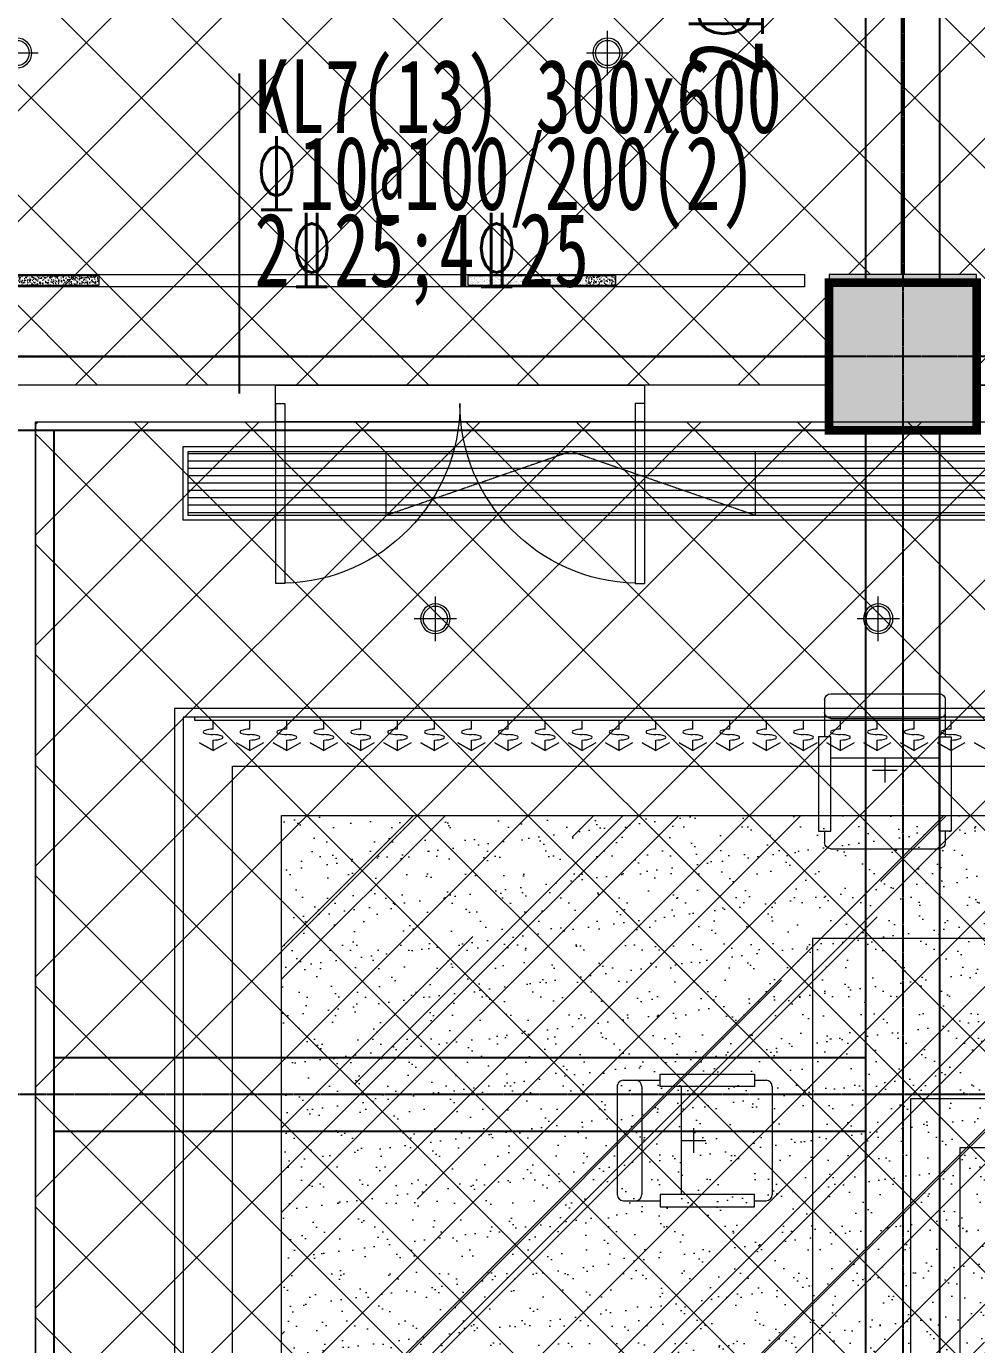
# Model space of a CAD drawing. Header units: millimetres. Extents: x 33621 to 401573, y -91663 to 133135.
# Drawn here: x 78334 to 82197, y 45894 to 51254 of the extents above; entities that cross this region are included whole.
import ezdxf

# ---------------------------------------------------------------- set-up
doc = ezdxf.new("R2010")
doc.units = ezdxf.units.MM
doc.header["$LTSCALE"] = 10
for name, pattern in [('CENTER2', [1.125, 0.75, -0.125, 0.125, -0.125]), ('DASH', [0.35, 0.25, -0.1]), ('DASHDOT2', [0.5, 0.25, -0.125, 0, -0.125]), ('DOTE', [2.42, 2, -0.2, 0.02, -0.2])]:
    doc.linetypes.add(name, pattern=pattern)
doc.layers.get('0').update_dxf_attribs({"color": 253})
doc.layers.add('0a', color=253, linetype='Continuous', plot=False)
for name, color, linetype in [('0a填充', 253, 'Continuous'), ('GRID', 253, 'CENTER2'), ('S_SBLABELHANGER', 253, 'Continuous'), ('柱', 253, 'Continuous'), ('梁', 253, 'Continuous'), ('梁集中标注', 253, 'Continuous'), ('次梁', 253, 'Continuous')]:
    doc.layers.add(name, color=color, linetype=linetype)
for name, color, linetype, lineweight in [('COLUMN', 253, 'Continuous', 0), ('DOOR【门】', 253, 'Continuous', 0), ('DS-4BS-FINISH【墙完成线】', 253, 'Continuous', 0), ('FC-FLOOR【地材分格】', 253, 'Continuous', 0), ('FF-FURN【成品家私】', 253, 'Continuous', 0), ('PUB_HATCH', 253, 'Continuous', 0), ('RC-FCU【空调设备】', 253, 'Continuous', 0), ('RC-FIN【天花轮廓线】', 253, 'Continuous', 0), ('RC-LIGHT【天花灯具】', 253, 'Continuous', 0), ('RC-LIGHT【灯带】', 253, 'DASHDOT2', 0), ('RC-STR【天花细线】', 253, 'Continuous', 0), ('WALL', 253, 'Continuous', 0)]:
    doc.layers.add(name, color=color, linetype=linetype, lineweight=lineweight)
doc.linetypes.add('LED', pattern='A,6,-3.5,["LED",Standard,S=2.54,R=0,X=-2.54,Y=-1.27],-4.8', length=14.3)

# ---------------------------------------------------------------- blocks, each defined once
blk = doc.blocks.new('$DorLib2D$00000002')
for p, q in [((-0.5, 0), (-0.5, 0.4875)), ((-0.475, 0.4875), (-0.5, 0.4875)), ((-0.475, 0), (-0.475, 0.4875)), ((0.475, 0), (0.475, 0.4875)), ((0.475, 0.4875), (0.5, 0.4875)), ((0.5, 0), (0.5, 0.4875)), ((-0.5, 0), (-0.475, 0)), ((0.5, 0), (0.475, 0))]:
    blk.add_line(p, q)
at = {"lineweight": 13}
for centre, start, end in [((-0.4875, 0), 0, 88.5307), ((0.4875, 0), 91.4693, 180)]:
    blk.add_arc(centre, 0.4875, start, end, dxfattribs=at)
blk = doc.blocks.new('werftrfd')
for p, q in [((-630, -220), (-630, 220)), ((-558.5, 245), (-605, 245)), ((-25, 245), (-174.3, 245)), ((-100, -220), (-100, 220)), ((0, -220), (0, 220)), ((-558.5, -245), (-605, -245)), ((-25, -245), (-174.3, -245))]:
    blk.add_line(p, q)
at = {"color": 8}
for p, q in [((-260, -220), (-260, 220)), ((-260, 0), (-360, 0)), ((-310, -50), (-310, 50))]:
    blk.add_line(p, q, dxfattribs=at)
for points in [[(-558.5, 220), (-174.3, 220), (-174.3, 270), (-558.5, 270)], [(-558.5, -220), (-174.3, -220), (-174.3, -270), (-558.5, -270)]]:
    blk.add_lwpolyline(points, close=True)
for centre, start, end in [((-605, 220), 90, 180), ((-75, 220), 90, 180), ((-25, 220), 0, 90), ((-605, -220), 180, 270), ((-75, -220), 180, 270), ((-25, -220), 270, 0)]:
    blk.add_arc(centre, 25, start, end)
blk = doc.blocks.new('A$C434F664F')
at = {"layer": '0a填充'}
h = blk.add_hatch(color=256, dxfattribs=at)
h.paths.add_polyline_path([(936, 75), (942, 75), (942, 81), (936, 81)])
h.paths.add_polyline_path([(898, 99), (904, 99), (904, 105), (898, 105)])
h.paths.add_polyline_path([(864, 99), (870, 99), (870, 105), (864, 105)])
h.paths.add_polyline_path([(864, 75), (870, 75), (870, 81), (864, 81)])
h.paths.add_polyline_path([(792, 75), (798, 75), (798, 81), (792, 81)])
h.paths.add_polyline_path([(720, 75), (726, 75), (726, 81), (720, 81)])
h.paths.add_polyline_path([(648, 75), (654, 75), (654, 81), (648, 81)])
h.paths.add_polyline_path([(576, 75), (582, 75), (582, 81), (576, 81)])
h.paths.add_polyline_path([(504, 75), (510, 75), (510, 81), (504, 81)])
h.paths.add_polyline_path([(432, 75), (438, 75), (438, 81), (432, 81)])
h.paths.add_polyline_path([(360, 99), (366, 99), (366, 105), (360, 105)])
h.paths.add_polyline_path([(360, 75), (366, 75), (366, 81), (360, 81)])
h.paths.add_polyline_path([(326, 99), (332, 99), (332, 105), (326, 105)])
h.paths.add_polyline_path([(288, 75), (294, 75), (294, 81), (288, 81)])
h.paths.add_polyline_path([(216, 75), (222, 75), (222, 81), (216, 81)])
h.paths.add_polyline_path([(144, 75), (150, 75), (150, 81), (144, 81)])
h.paths.add_polyline_path([(72, 99), (78, 99), (78, 105), (72, 105)])
h.paths.add_polyline_path([(72, 75), (78, 75), (78, 81), (72, 81)])
h.paths.add_polyline_path([(38, 99), (44, 99), (44, 105), (38, 105)])
h.paths.add_polyline_path([(0, 75), (6, 75), (6, 81), (0, 81)])
blk = doc.blocks.new('海龙0425175846')
at = {"layer": 'GRID', "ltscale": 0.01}
for p, q in [((-19.558, 257.02), (-19.558, 41.97)), ((497.558, 153.02), (-487.558, 153.02)), ((-5.32, 123.02), (-105.795, 123.02))]:
    blk.add_line(p, q, dxfattribs=at)
at = {"layer": '柱', "const_width": 0.35}
blk.add_lwpolyline([(-16.558, 150.02), (-16.558, 156.02), (-22.558, 156.02), (-22.558, 150.02)], close=True, dxfattribs=at)
at = {"layer": '梁', "ltscale": 0.01}
for p, q in [((-21.058, 156.02), (-21.058, 234.02)), ((-18.058, 156.02), (-18.058, 234.02)), ((-88.558, 153.02), (-22.558, 153.02)), ((-88.558, 150.02), (-22.558, 150.02)), ((-21.058, 81.02), (-21.058, 150.02)), ((-18.058, 81.02), (-18.058, 150.02))]:
    blk.add_line(p, q, dxfattribs=at)
at = {"layer": '梁集中标注'}
blk.add_line((-46.522, 151.52), (-46.522, 164.532), dxfattribs=at)
at = {"layer": '次梁'}
for p, q in [((-54.058, 78.02), (-54.058, 150.02)), ((-54.058, 124.52), (-21.058, 124.52)), ((-54.058, 121.52), (-21.058, 121.52))]:
    blk.add_line(p, q, dxfattribs=at)
at = {"layer": '0a填充'}
blk.add_blockref('A$C434F664F', (-454.558, 75.02), dxfattribs=at)
at = {"layer": 'S_SBLABELHANGER', "width": 0.7}
blk.add_text('2%%13220', height=3, rotation=90, dxfattribs=at).set_placement((-25.258, 164.445))
at = {"layer": '梁集中标注', "width": 0.7}
for s, p in [('KL7(13) 300x600', (-45.91, 162.107)), ('%%13110@100/200(2)', (-45.91, 158.982)), ('2%%13225;4%%13225', (-45.91, 155.857))]:
    blk.add_text(s, height=3, dxfattribs=at).set_placement(p)
blk = doc.blocks.new('圆形筒灯')
at = {"color": 251, "linetype": 'DOTE', "ltscale": 43.504693}
blk.add_line((0, 90.6), (0, -90.6), dxfattribs=at)
at = {"color": 251, "linetype": 'DOTE', "ltscale": 41.297046}
blk.add_line((86, 0), (-86, 0), dxfattribs=at)
blk.add_ellipse((0, 0), major_axis=(-42.4, 42.4), ratio=1, start_param=2.355868237233172, end_param=8.639053544412757)
at = {"color": 251}
blk.add_ellipse((0, 0), major_axis=(35.4, 35.4), ratio=1, start_param=5.49871431692557, end_param=11.78189962410516, dxfattribs=at)
blk = doc.blocks.new('ZL_0814093391')
at = {"layer": 'RC-LIGHT【天花灯具】'}
h = blk.add_hatch(dxfattribs=at)
h.set_pattern_fill('AR-SAND', color=251, scale=0.316764)
h.set_pattern_definition([(37.5, (-300, -35), (-0.50683, 15.50283), [0, -12.2296, 0, -13.67785, 0, -13.07441]), (7.5, (-300, -35), (14.23926, 22.7064), [0, -6.59755, 0, -11.02274, 0, -4.22404]), (327.5, (-309.896, -35), (25.05575, 0.04552), [0, -4.0229, 0, -14.48243, 0, -18.90761]), (317.5, (-309.896, -35), (24.1867, 7.0616), [0, -2.01145, 0, -9.49404, 0, -10.86182])])
h.paths.add_polyline_path([(300, 5), (-300, 5), (-300, -35), (300, -35)])
blk.add_lwpolyline([(-300, 5), (300, 5), (300, -35), (-300, -35)], close=True, dxfattribs=at)
blk = doc.blocks.new('*U188')
for p, q in [((0, 0), (12750, 0)), ((12750, 0), (12750, -12)), ((12750, -12), (0, -12)), ((9675, -49.3), (9675, -12)), ((9825, -49.3), (9825, -12)), ((9975, -49.3), (9975, -12)), ((10125, -49.3), (10125, -12)), ((10275, -49.3), (10275, -12)), ((10425, -49.3), (10425, -12)), ((10575, -49.3), (10575, -12)), ((10725, -49.3), (10725, -12)), ((10875, -49.3), (10875, -12)), ((11025, -49.3), (11025, -12)), ((11175, -49.3), (11175, -12)), ((11325, -49.3), (11325, -12)), ((11475, -49.3), (11475, -12)), ((11625, -49.3), (11625, -12)), ((11775, -49.3), (11775, -12)), ((11925, -49.3), (11925, -12)), ((12075, -49.3), (12075, -12)), ((12225, -49.3), (12225, -12)), ((12375, -49.3), (12375, -12)), ((12525, -49.3), (12525, -12)), ((12675, -49.3), (12675, -12)), ((12675, -49.3), (12675, -12)), ((9580.4, -104.5), (9525, -136.2)), ((9525, -136.2), (9580.4, -104.5)), ((9619.6, -104.5), (9675, -136.2)), ((9675, -136.2), (9675, -93.2)), ((9730.4, -104.5), (9675, -136.2)), ((9675, -136.2), (9730.4, -104.5)), ((9769.6, -104.5), (9825, -136.2)), ((9825, -136.2), (9825, -93.2)), ((9880.4, -104.5), (9825, -136.2)), ((9825, -136.2), (9880.4, -104.5)), ((9919.6, -104.5), (9975, -136.2)), ((9975, -136.2), (9975, -93.2)), ((10030.4, -104.5), (9975, -136.2)), ((9975, -136.2), (10030.4, -104.5)), ((10069.6, -104.5), (10125, -136.2)), ((10125, -136.2), (10125, -93.2)), ((10180.4, -104.5), (10125, -136.2)), ((10125, -136.2), (10180.4, -104.5)), ((10219.6, -104.5), (10275, -136.2)), ((10275, -136.2), (10275, -93.2)), ((10330.4, -104.5), (10275, -136.2)), ((10275, -136.2), (10330.4, -104.5)), ((10369.6, -104.5), (10425, -136.2)), ((10425, -136.2), (10425, -93.2)), ((10480.4, -104.5), (10425, -136.2)), ((10425, -136.2), (10480.4, -104.5)), ((10519.6, -104.5), (10575, -136.2)), ((10575, -136.2), (10575, -93.2)), ((10630.4, -104.5), (10575, -136.2)), ((10575, -136.2), (10630.4, -104.5)), ((10669.6, -104.5), (10725, -136.2)), ((10725, -136.2), (10725, -93.2)), ((10780.4, -104.5), (10725, -136.2)), ((10725, -136.2), (10780.4, -104.5)), ((10819.6, -104.5), (10875, -136.2)), ((10875, -136.2), (10875, -93.2)), ((10930.4, -104.5), (10875, -136.2)), ((10875, -136.2), (10930.4, -104.5)), ((10969.6, -104.5), (11025, -136.2)), ((11025, -136.2), (11025, -93.2)), ((11080.4, -104.5), (11025, -136.2)), ((11025, -136.2), (11080.4, -104.5)), ((11119.6, -104.5), (11175, -136.2)), ((11175, -136.2), (11175, -93.2)), ((11230.4, -104.5), (11175, -136.2)), ((11175, -136.2), (11230.4, -104.5)), ((11269.6, -104.5), (11325, -136.2)), ((11325, -136.2), (11325, -93.2)), ((11380.4, -104.5), (11325, -136.2)), ((11325, -136.2), (11380.4, -104.5)), ((11419.6, -104.5), (11475, -136.2)), ((11475, -136.2), (11475, -93.2)), ((11530.4, -104.5), (11475, -136.2)), ((11475, -136.2), (11530.4, -104.5)), ((11569.6, -104.5), (11625, -136.2)), ((11625, -136.2), (11625, -93.2)), ((11680.4, -104.5), (11625, -136.2)), ((11625, -136.2), (11680.4, -104.5)), ((11719.6, -104.5), (11775, -136.2)), ((11775, -136.2), (11775, -93.2)), ((11830.4, -104.5), (11775, -136.2)), ((11775, -136.2), (11830.4, -104.5)), ((11869.6, -104.5), (11925, -136.2)), ((11925, -136.2), (11925, -93.2)), ((11980.4, -104.5), (11925, -136.2)), ((11925, -136.2), (11980.4, -104.5)), ((12019.6, -104.5), (12075, -136.2)), ((12075, -136.2), (12075, -93.2)), ((12130.4, -104.5), (12075, -136.2)), ((12075, -136.2), (12130.4, -104.5)), ((12169.6, -104.5), (12225, -136.2)), ((12225, -136.2), (12225, -93.2)), ((12280.4, -104.5), (12225, -136.2)), ((12225, -136.2), (12280.4, -104.5)), ((12319.6, -104.5), (12375, -136.2)), ((12375, -136.2), (12375, -93.2)), ((12430.4, -104.5), (12375, -136.2)), ((12375, -136.2), (12430.4, -104.5)), ((12469.6, -104.5), (12525, -136.2)), ((12525, -136.2), (12525, -93.2)), ((12580.4, -104.5), (12525, -136.2)), ((12525, -136.2), (12580.4, -104.5)), ((12619.6, -104.5), (12675, -136.2)), ((12619.6, -104.5), (12675, -136.2)), ((12675, -136.2), (12675, -93.2)), ((12675, -136.2), (12675, -93.2)), ((12730.4, -104.5), (12675, -136.2)), ((12675, -136.2), (12730.4, -104.5)), ((12730.4, -104.5), (12675, -136.2)), ((12675, -136.2), (12730.4, -104.5))]:
    blk.add_line(p, q)
at = {"extrusion": (0, 0, -1)}
for centre, major_axis, start_param, end_param in [((9677.5, -148.9), (-70.4, -70.4), 2.33115, 2.708105), ((9827.5, -148.9), (-70.4, -70.4), 2.33115, 2.708105), ((9977.5, -148.9), (-70.4, -70.4), 2.33115, 2.708105), ((10127.5, -148.9), (-70.4, -70.4), 2.33115, 2.708105), ((10277.5, -148.9), (-70.4, -70.4), 2.33115, 2.708105), ((10427.5, -148.9), (-70.4, -70.4), 2.33115, 2.708105), ((10577.5, -148.9), (-70.4, -70.4), 2.33115, 2.708105), ((10727.5, -148.9), (-70.4, -70.4), 2.33115, 2.708105), ((10877.5, -148.9), (-70.4, -70.4), 2.33115, 2.708105), ((11027.5, -148.9), (-70.4, -70.4), 2.33115, 2.708105), ((11177.5, -148.9), (-70.4, -70.4), 2.33115, 2.708105), ((11327.5, -148.9), (-70.4, -70.4), 2.33115, 2.708105), ((11477.5, -148.9), (-70.4, -70.4), 2.33115, 2.708105), ((11627.5, -148.9), (-70.4, -70.4), 2.33115, 2.708105), ((11777.5, -148.9), (-70.4, -70.4), 2.33115, 2.708105), ((11927.5, -148.9), (-70.4, -70.4), 2.33115, 2.708105), ((12077.5, -148.9), (-70.4, -70.4), 2.33115, 2.708105), ((12227.5, -148.9), (-70.4, -70.4), 2.33115, 2.708105), ((12377.5, -148.9), (-70.4, -70.4), 2.33115, 2.708105), ((12527.5, -148.9), (-70.4, -70.4), 2.33115, 2.708105), ((12677.5, -148.9), (-70.4, -70.4), 2.33115, 2.708105), ((12677.5, -148.9), (-70.4, -70.4), 2.33115, 2.708105), ((9640, -82.2), (3.69, -3.69), 1.137309, 3.57508), ((9672.5, -170.8), (-70.4, -70.4), 2.004284, 2.381239), ((9672.5, 6.4), (70.4, -70.4), 0.760354, 1.137309), ((9677.5, 28.3), (70.4, -70.4), 0.433488, 0.810442), ((9710, -60.3), (3.69, -3.69), 4.278901, 6.716673), ((9790, -82.2), (3.69, -3.69), 1.137309, 3.57508), ((9822.5, -170.8), (-70.4, -70.4), 2.004284, 2.381239), ((9822.5, 6.4), (70.4, -70.4), 0.760354, 1.137309), ((9827.5, 28.3), (70.4, -70.4), 0.433488, 0.810442), ((9860, -60.3), (3.69, -3.69), 4.278901, 6.716673), ((9940, -82.2), (3.69, -3.69), 1.137309, 3.57508), ((9972.5, -170.8), (-70.4, -70.4), 2.004284, 2.381239), ((9972.5, 6.4), (70.4, -70.4), 0.760354, 1.137309), ((9977.5, 28.3), (70.4, -70.4), 0.433488, 0.810442), ((10010, -60.3), (3.69, -3.69), 4.278901, 6.716673), ((10090, -82.2), (3.69, -3.69), 1.137309, 3.57508), ((10122.5, -170.8), (-70.4, -70.4), 2.004284, 2.381239), ((10122.5, 6.4), (70.4, -70.4), 0.760354, 1.137309), ((10127.5, 28.3), (70.4, -70.4), 0.433488, 0.810442), ((10160, -60.3), (3.69, -3.69), 4.278901, 6.716673), ((10240, -82.2), (3.69, -3.69), 1.137309, 3.57508), ((10272.5, -170.8), (-70.4, -70.4), 2.004284, 2.381239), ((10272.5, 6.4), (70.4, -70.4), 0.760354, 1.137309), ((10277.5, 28.3), (70.4, -70.4), 0.433488, 0.810442), ((10310, -60.3), (3.69, -3.69), 4.278901, 6.716673), ((10390, -82.2), (3.69, -3.69), 1.137309, 3.57508), ((10422.5, -170.8), (-70.4, -70.4), 2.004284, 2.381239), ((10422.5, 6.4), (70.4, -70.4), 0.760354, 1.137309), ((10427.5, 28.3), (70.4, -70.4), 0.433488, 0.810442), ((10460, -60.3), (3.69, -3.69), 4.278901, 6.716673), ((10540, -82.2), (3.69, -3.69), 1.137309, 3.57508), ((10572.5, -170.8), (-70.4, -70.4), 2.004284, 2.381239), ((10572.5, 6.4), (70.4, -70.4), 0.760354, 1.137309), ((10577.5, 28.3), (70.4, -70.4), 0.433488, 0.810442), ((10610, -60.3), (3.69, -3.69), 4.278901, 6.716673), ((10690, -82.2), (3.69, -3.69), 1.137309, 3.57508), ((10722.5, -170.8), (-70.4, -70.4), 2.004284, 2.381239), ((10722.5, 6.4), (70.4, -70.4), 0.760354, 1.137309), ((10727.5, 28.3), (70.4, -70.4), 0.433488, 0.810442), ((10760, -60.3), (3.69, -3.69), 4.278901, 6.716673), ((10840, -82.2), (3.69, -3.69), 1.137309, 3.57508), ((10872.5, -170.8), (-70.4, -70.4), 2.004284, 2.381239), ((10872.5, 6.4), (70.4, -70.4), 0.760354, 1.137309), ((10877.5, 28.3), (70.4, -70.4), 0.433488, 0.810442), ((10910, -60.3), (3.69, -3.69), 4.278901, 6.716673), ((10990, -82.2), (3.69, -3.69), 1.137309, 3.57508), ((11022.5, -170.8), (-70.4, -70.4), 2.004284, 2.381239), ((11022.5, 6.4), (70.4, -70.4), 0.760354, 1.137309), ((11027.5, 28.3), (70.4, -70.4), 0.433488, 0.810442), ((11060, -60.3), (3.69, -3.69), 4.278901, 6.716673), ((11140, -82.2), (3.69, -3.69), 1.137309, 3.57508), ((11172.5, -170.8), (-70.4, -70.4), 2.004284, 2.381239), ((11172.5, 6.4), (70.4, -70.4), 0.760354, 1.137309), ((11177.5, 28.3), (70.4, -70.4), 0.433488, 0.810442), ((11210, -60.3), (3.69, -3.69), 4.278901, 6.716673), ((11290, -82.2), (3.69, -3.69), 1.137309, 3.57508), ((11322.5, -170.8), (-70.4, -70.4), 2.004284, 2.381239), ((11322.5, 6.4), (70.4, -70.4), 0.760354, 1.137309), ((11327.5, 28.3), (70.4, -70.4), 0.433488, 0.810442), ((11360, -60.3), (3.69, -3.69), 4.278901, 6.716673), ((11440, -82.2), (3.69, -3.69), 1.137309, 3.57508), ((11472.5, -170.8), (-70.4, -70.4), 2.004284, 2.381239), ((11472.5, 6.4), (70.4, -70.4), 0.760354, 1.137309), ((11477.5, 28.3), (70.4, -70.4), 0.433488, 0.810442), ((11510, -60.3), (3.69, -3.69), 4.278901, 6.716673), ((11590, -82.2), (3.69, -3.69), 1.137309, 3.57508), ((11622.5, -170.8), (-70.4, -70.4), 2.004284, 2.381239), ((11622.5, 6.4), (70.4, -70.4), 0.760354, 1.137309), ((11627.5, 28.3), (70.4, -70.4), 0.433488, 0.810442), ((11660, -60.3), (3.69, -3.69), 4.278901, 6.716673), ((11740, -82.2), (3.69, -3.69), 1.137309, 3.57508), ((11772.5, -170.8), (-70.4, -70.4), 2.004284, 2.381239), ((11772.5, 6.4), (70.4, -70.4), 0.760354, 1.137309), ((11777.5, 28.3), (70.4, -70.4), 0.433488, 0.810442), ((11810, -60.3), (3.69, -3.69), 4.278901, 6.716673), ((11890, -82.2), (3.69, -3.69), 1.137309, 3.57508), ((11922.5, -170.8), (-70.4, -70.4), 2.004284, 2.381239), ((11922.5, 6.4), (70.4, -70.4), 0.760354, 1.137309), ((11927.5, 28.3), (70.4, -70.4), 0.433488, 0.810442), ((11960, -60.3), (3.69, -3.69), 4.278901, 6.716673), ((12040, -82.2), (3.69, -3.69), 1.137309, 3.57508), ((12072.5, -170.8), (-70.4, -70.4), 2.004284, 2.381239), ((12072.5, 6.4), (70.4, -70.4), 0.760354, 1.137309), ((12077.5, 28.3), (70.4, -70.4), 0.433488, 0.810442), ((12110, -60.3), (3.69, -3.69), 4.278901, 6.716673), ((12190, -82.2), (3.69, -3.69), 1.137309, 3.57508), ((12222.5, -170.8), (-70.4, -70.4), 2.004284, 2.381239), ((12222.5, 6.4), (70.4, -70.4), 0.760354, 1.137309), ((12227.5, 28.3), (70.4, -70.4), 0.433488, 0.810442), ((12260, -60.3), (3.69, -3.69), 4.278901, 6.716673), ((12340, -82.2), (3.69, -3.69), 1.137309, 3.57508), ((12372.5, -170.8), (-70.4, -70.4), 2.004284, 2.381239), ((12372.5, 6.4), (70.4, -70.4), 0.760354, 1.137309), ((12377.5, 28.3), (70.4, -70.4), 0.433488, 0.810442), ((12410, -60.3), (3.69, -3.69), 4.278901, 6.716673), ((12490, -82.2), (3.69, -3.69), 1.137309, 3.57508), ((12522.5, -170.8), (-70.4, -70.4), 2.004284, 2.381239), ((12522.5, 6.4), (70.4, -70.4), 0.760354, 1.137309), ((12527.5, 28.3), (70.4, -70.4), 0.433488, 0.810442), ((12560, -60.3), (3.69, -3.69), 4.278901, 6.716673), ((12640, -82.2), (3.69, -3.69), 1.137309, 3.57508), ((12640, -82.2), (3.69, -3.69), 1.137309, 3.57508), ((12672.5, -170.8), (-70.4, -70.4), 2.004284, 2.381239), ((12672.5, -170.8), (-70.4, -70.4), 2.004284, 2.381239), ((12672.5, 6.4), (70.4, -70.4), 0.760354, 1.137309), ((12672.5, 6.4), (70.4, -70.4), 0.760354, 1.137309), ((12677.5, 28.3), (70.4, -70.4), 0.433488, 0.810442), ((12677.5, 28.3), (70.4, -70.4), 0.433488, 0.810442), ((12710, -60.3), (3.69, -3.69), 4.278901, 6.716673), ((12710, -60.3), (3.69, -3.69), 4.278901, 6.716673)]:
    blk.add_ellipse(centre, major_axis=major_axis, ratio=1, start_param=start_param, end_param=end_param, dxfattribs=at)
blk = doc.blocks.new('ZL_0610162199')
at = {"layer": 'RC-LIGHT【天花灯具】'}
h = blk.add_hatch(dxfattribs=at)
h.set_pattern_fill('AR-RROOF', color=250, scale=30, angle=45, double=1)
h.set_pattern_definition([(45, (-80840.3, -48045.3), (646.5784, 1724.209), [11430, -1524, 3810, -762]), (45, (-80393, -47059.2), (-1255.44, 177.809), [2286, -251.46, 4572, -571.5]), (45, (-81028.85, -47317.86), (2440.8336, 3162.8462), [6096, -1066.8, 3048, -762])])
h.paths.add_polyline_path([(-1468.75, 0), (1468.75, 0), (1468.75, -3800), (-1468.75, -3800)])
h = blk.add_hatch(dxfattribs=at)
h.set_pattern_fill('AR-SAND', color=250, scale=3, double=1)
h.set_pattern_definition([(37.5, (-80840.26, -48045.26), (-4.8001, 146.82397), [0, -115.824, 0, -129.54, 0, -123.825]), (7.5, (-80840.26, -48045.26), (134.857, 215.04753), [0, -62.484, 0, -104.394, 0, -40.005]), (327.5, (-80933.99, -48045.26), (237.29771, 0.43116), [0, -38.1, 0, -137.16, 0, -179.07]), (317.5, (-80933.99, -48045.26), (229.06694, 66.8788), [0, -19.05, 0, -89.916, 0, -102.87])])
h.paths.add_polyline_path([(-1468.75, 0), (1468.75, 0), (1468.75, -3800), (-1468.75, -3800)])
blk.add_lwpolyline([(-1468.75, 0), (1468.75, 0), (1468.75, -3800), (-1468.75, -3800)], close=True, dxfattribs=at)

msp = doc.modelspace()

# ---------------------------------------------------------------- hatches: boundary and pattern name
at = {"layer": 'FC-FLOOR【地材分格】'}
h = msp.add_hatch(dxfattribs=at)
h.set_pattern_fill('ANSI37', color=256, scale=100, double=1)
h.paths.add_polyline_path([(103421.5, 52045.3), (103421.5, 50245.3), (103196.5, 50245.3), (103196.5, 49795.3), (101395.5, 49795.3), (101395.5, 47615.3), (99953.9, 47615.3), (99953.9, 49795.3), (97828.9, 49795.3), (97828.9, 49645.3), (99803.9, 49645.3), (99803.9, 47615.3), (96146.5, 47615.3), (96146.5, 49645.3), (96596.5, 49645.3), (96596.5, 50245.3), (95996.5, 50245.3), (95996.5, 49795.3), (89396.5, 49795.3), (89396.5, 50245.3), (88796.5, 50245.3), (88796.5, 49795.3), (82196.5, 49795.3), (82196.5, 50245.3), (81596.5, 50245.3), (81596.5, 49795.3), (74996.5, 49795.3), (74996.5, 50245.3), (74396.5, 50245.3), (74396.5, 49645.3), (74621.5, 49645.3), (74621.5, 46044), (71170.5, 46044), (71170.5, 49645.3), (72996.5, 49645.3), (72996.5, 49795.3), (69195.5, 49795.3), (69195.5, 49645.3), (71020.5, 49645.3), (71020.5, 46044), (67571.5, 46044), (67571.5, 49645.3), (67796.5, 49645.3), (67796.5, 50245.3), (67196.5, 50245.3), (67196.5, 49795.3), (60596.5, 49795.3), (60596.5, 50245.3), (59996.5, 50245.3), (59996.5, 49645.3), (60220.5, 49645.3), (60220.5, 46044), (56770.5, 46044), (56770.5, 49645.3), (58596.5, 49645.3), (58596.5, 49795.3), (54795.5, 49795.3), (54795.5, 49645.3), (56620.5, 49645.3), (56620.5, 46044), (53170.5, 46044), (53170.5, 49635.7), (53396.5, 49635.7), (53396.5, 50245.3), (52796.5, 50245.3), (52796.5, 49795.3), (46196.5, 49795.3), (46196.5, 50245.3), (45596.5, 50245.3), (45596.5, 49645.3), (46046.5, 49645.3), (46046.5, 47615.3), (42346.5, 47615.3), (42346.5, 49645.3), (44183.9, 49645.3), (44183.9, 49795.3), (38996.5, 49795.3), (38996.5, 52045.3), (56769.3, 52039), (56769.3, 58345.3), (59996.5, 58345.3), (59996.5, 52045.3), (85571.5, 52045.3), (85571.5, 58345.3), (88796.5, 58345.3), (88796.5, 52045.3)])
h = msp.add_hatch(dxfattribs=at)
h.set_pattern_fill('ANSI37', color=256, scale=100, double=1)
h.paths.add_polyline_path([(78371.5, 49645.3), (92421.5, 49645.3), (92421.5, 48445.3), (92621.5, 48445.3), (92621.5, 43845.3), (92421.5, 43845.3), (92421.5, 42445.3), (89396.5, 42445.3), (89396.5, 42745.3), (88796.5, 42745.3), (88796.5, 42445.3), (82196.5, 42445.3), (82196.5, 42745.3), (81596.5, 42745.3), (81596.5, 42445.3), (78371.5, 42445.3)])
at = {"layer": 'PUB_HATCH'}
msp.add_hatch(color=256, dxfattribs=at).paths.add_polyline_path([(81596.5, 49645.3), (82196.5, 49645.3), (82196.5, 50245.3), (81596.5, 50245.3)])
at = {"layer": 'RC-FCU【空调设备】'}
h = msp.add_hatch(dxfattribs=at)
h.set_pattern_fill('_USER', color=8, scale=30, angle=180, pattern_type=0)
h.set_pattern_definition([(180, (6014723.454, 1247207.627), (-4e-15, -30), [])])
h.paths.add_polyline_path([(78991.5, 49525.3), (78991.5, 49265.3), (91801.5, 49265.3), (91801.5, 49525.3)])

# ---------------------------------------------------------------- linework, layer by layer
at = {"layer": 'COLUMN'}
for p, q in [((82196.5, 50245.3), (81596.5, 50245.3)), ((81596.5, 50245.3), (81596.5, 49645.3)), ((82196.5, 49645.3), (82196.5, 50245.3)), ((81596.5, 49645.3), (82196.5, 49645.3))]:
    msp.add_line(p, q, dxfattribs=at)
at = {"layer": 'DS-4BS-FINISH【墙完成线】'}
for points in [[(95996.5, 49795.3), (89396.5, 49795.3), (89396.5, 50245.3), (88796.5, 50245.3), (88796.5, 49795.3), (82196.5, 49795.3), (82196.5, 50245.3), (81596.5, 50245.3), (81596.5, 49795.3), (74996.5, 49795.3), (74996.5, 50245.3), (74396.5, 50245.3)], [(78371.5, 49645.3), (92421.5, 49645.3), (92421.5, 48445.3), (92621.5, 48445.3), (92621.5, 43845.3), (92421.5, 43845.3), (92421.5, 42445.3), (89396.5, 42445.3), (89396.5, 42745.3), (88796.5, 42745.3), (88796.5, 42445.3), (82196.5, 42445.3), (82196.5, 42745.3), (81596.5, 42745.3), (81596.5, 42445.3), (78371.5, 42445.3), (78371.5, 49645.3)]]:
    msp.add_lwpolyline(points, dxfattribs=at)
at = {"layer": 'FF-FURN【成品家私】'}
for points in [[(81529.1, 44545.3), (89629.1, 44545.3), (89629.1, 47545.3), (81529.1, 47545.3)], [(89429.1, 45195.3), (81929.1, 45195.3), (81929.1, 46895.3), (89429.1, 46895.3)], [(89229.1, 45395.3), (82129.1, 45395.3), (82129.1, 46695.3), (89229.1, 46695.3)]]:
    msp.add_lwpolyline(points, close=True, dxfattribs=at)
at = {"layer": 'RC-FCU【空调设备】'}
msp.add_lwpolyline([(91821.5, 49545.3), (91821.5, 49245.3), (78971.5, 49245.3), (78971.5, 49545.3)], close=True, dxfattribs=at)
at = {"layer": 'RC-FCU【空调设备】', "color": 8}
msp.add_lwpolyline([(91801.5, 49525.3), (91801.5, 49265.3), (78991.5, 49265.3), (78991.5, 49525.3)], close=True, dxfattribs=at)
at = {"layer": 'RC-FCU【空调设备】', "color": 8, "linetype": 'DASH'}
msp.add_lwpolyline([(81296.8, 49525.3), (81296.8, 49265.3), (79796.8, 49265.3), (79796.8, 49525.3)], close=True, dxfattribs=at)
msp.add_lwpolyline([(81296.8, 49265.3), (80546.8, 49525.3), (79796.8, 49265.3)], dxfattribs=at)
at = {"layer": 'RC-FIN【天花轮廓线】'}
for points in [[(79346.5, 49795.3), (80846.5, 49795.3), (80846.5, 49645.3), (79346.5, 49645.3)], [(91821.5, 43845.3), (91821.5, 48445.3), (78971.5, 48445.3), (78971.5, 43845.3)], [(91621.5, 44045.3), (79171.5, 44045.3), (79171.5, 48245.3), (91621.5, 48245.3)]]:
    msp.add_lwpolyline(points, close=True, dxfattribs=at)
at = {"layer": 'RC-LIGHT【灯带】', "color": 2, "linetype": 'LED', "ltscale": 10}
msp.add_lwpolyline([(91856.5, 43810.3), (91856.5, 48480.3), (78936.5, 48480.3), (78936.5, 43810.3)], close=True, dxfattribs=at)
at = {"layer": 'RC-STR【天花细线】'}
for points in [[(81891.5, 52045.3), (81901.5, 52045.3), (81901.5, 50245.3), (81891.5, 50245.3)], [(75096.5, 50195.3), (75096.5, 50245.3), (81496.5, 50245.3), (81496.5, 50195.3)], [(91421.5, 44245.3), (79371.5, 44245.3), (79371.5, 48045.3), (91421.5, 48045.3)]]:
    msp.add_lwpolyline(points, close=True, dxfattribs=at)
at = {"layer": 'WALL', "color": 6}
for p, q in [((79346.5, 49795.3), (78296.5, 49795.3)), ((79346.5, 49645.3), (79346.5, 49795.3)), ((81596.5, 49795.3), (80846.5, 49795.3)), ((80846.5, 49795.3), (80846.5, 49645.3)), ((82196.5, 49795.3), (88796.5, 49795.3)), ((78371.5, 49645.3), (78371.5, 47020.3)), ((78371.5, 49645.3), (79346.5, 49645.3)), ((80846.5, 49645.3), (81596.5, 49645.3)), ((82196.5, 49645.3), (88796.5, 49645.3)), ((78371.5, 47020.3), (78371.5, 42445.3))]:
    msp.add_line(p, q, dxfattribs=at)

# ---------------------------------------------------------------- block references
at = {"layer": '0a', "xscale": 100, "yscale": 100, "zscale": 100}
msp.add_blockref('海龙0425175846', (83852.3, 34609.4), dxfattribs=at)
at = {"layer": 'DOOR【门】', "xscale": 1500, "yscale": -1500, "zscale": 1500}
msp.add_blockref('$DorLib2D$00000002', (80096.5, 49720.3), dxfattribs=at)
at = {"layer": 'FF-FURN【成品家私】', "xscale": -1, "rotation": 270.0000000033256}
msp.add_blockref('werftrfd', (81823.6, 48539.9), dxfattribs=at)
at = {"layer": 'FF-FURN【成品家私】', "rotation": 180}
msp.add_blockref('werftrfd', (80735.6, 46723.9), dxfattribs=at)
at = {"layer": 'RC-FCU【空调设备】', "ltscale": 10, "xscale": -1}
msp.add_blockref('*U188', (91767.9, 48445.3), dxfattribs=at)
at = {"layer": 'RC-LIGHT【天花灯具】', "xscale": -1, "rotation": 180}
for p in [(78296.5, 51145.3), (80696.5, 51145.3), (79996.5, 48845.3), (81796.5, 48845.3)]:
    msp.add_blockref('圆形筒灯', p, dxfattribs=at)
at = {"layer": 'RC-LIGHT【天花灯具】', "rotation": 179.9999999999999}
for p in [(78329.1, 50205.3), (80429.1, 50205.3)]:
    msp.add_blockref('ZL_0814093391', p, dxfattribs=at)
at = {"layer": 'RC-LIGHT【天花灯具】'}
msp.add_blockref('ZL_0610162199', (80840.3, 48045.3), dxfattribs=at)

doc.saveas('drawing.dxf')
